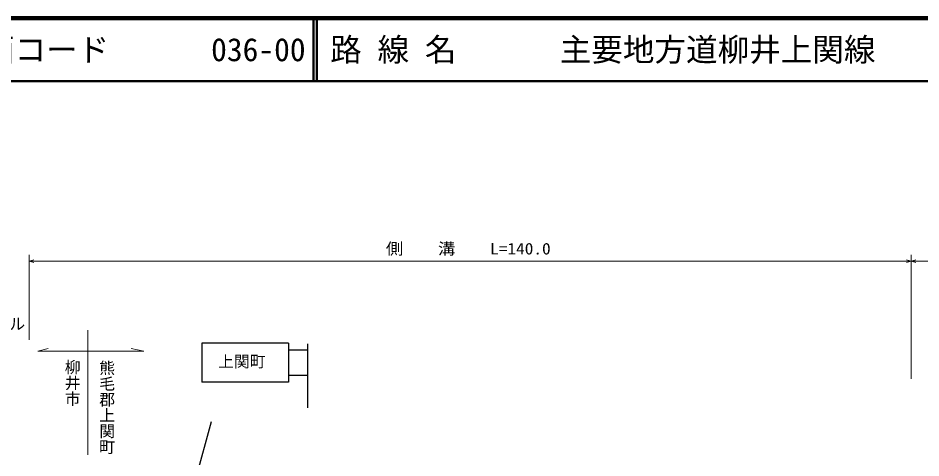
# Model space of a CAD drawing. Units: millimetres, scale not verified. Extents: x 40000 to 680000, y 20000 to 380000.
# Drawn here: x 130944 to 273937, y 310332 to 380000 of the extents above; entities that cross this region are included whole.
import ezdxf
from ezdxf.enums import TextEntityAlignment as Align

# ---------------------------------------------------------------- set-up
doc = ezdxf.new("R2010")
doc.units = ezdxf.units.MM
doc.header["$LTSCALE"] = 1000
for name, color, linetype, lineweight in [('M-BMK-HTXT', 7, 'Continuous', 13), ('M-STR-HTXT', 7, 'Continuous', 13), ('M-STR-STRC', 7, 'Continuous', 25), ('M-TTL', 2, 'Continuous', 140), ('M-TTL-LINE', 7, 'Continuous', 50)]:
    doc.layers.add(name, color=color, linetype=linetype, lineweight=lineweight)
doc.layers.add('M-TTL-TXT', color=7, linetype='Continuous')
doc.styles.add('@ＭＳ ゴシック', font='')
doc.styles.add('ＭＳ ゴシック', font='')
doc.styles.get('@ＭＳ ゴシック').set_extended_font_data('@MS Gothic')
doc.styles.get('ＭＳ ゴシック').set_extended_font_data('MS Gothic')

msp = doc.modelspace()

# ---------------------------------------------------------------- linework, layer by layer
at = {"layer": 'M-BMK-HTXT'}
for p, q in [((141988, 330569), (141988, 310840)), ((134071, 327239), (135725, 327642)), ((150847, 327239), (148883, 327688)), ((134071, 327239), (150847, 327239))]:
    msp.add_line(p, q, dxfattribs=at)
at = {"layer": 'M-STR-HTXT'}
for p, q in [((132693, 329063), (132693, 342507)), ((272387, 342507), (272387, 322842)), ((132693, 341507), (272387, 341507)), ((272387, 341507), (343493, 341507))]:
    msp.add_line(p, q, dxfattribs=at)
for points in [[(133443, 341291), (132693, 341507), (133443, 341721)], [(271637, 341723), (272387, 341507), (271637, 341293)], [(273137, 341291), (272387, 341507), (273137, 341721)]]:
    msp.add_lwpolyline(points, dxfattribs=at)
at = {"layer": 'M-STR-STRC'}
for p, q in [((173783, 328500), (160030, 328500)), ((160030, 328500), (160030, 322335)), ((173783, 328500), (173783, 322335)), ((176794, 328409), (176794, 318278)), ((176794, 327409), (173799, 327409)), ((176794, 323409), (173821, 323409)), ((173783, 322335), (160030, 322335)), ((153047, 284597), (161562, 316116))]:
    msp.add_line(p, q, dxfattribs=at)
at = {"layer": 'M-TTL'}
msp.add_line((680000, 380000), (40000, 380000), dxfattribs=at)
at = {"layer": 'M-TTL-LINE'}
for p, q in [((177750, 380000), (177750, 370000)), ((178250, 380000), (178250, 370000)), ((40000, 370000), (680000, 370000))]:
    msp.add_line(p, q, dxfattribs=at)

# ---------------------------------------------------------------- texts
at = {"layer": 'M-BMK-HTXT', "style": '@ＭＳ ゴシック'}
for s, p in [('柳井市', (138093, 325982)), ('熊毛郡上関町', (143559, 325857))]:
    msp.add_text(s, height=1833, rotation=270, dxfattribs=at).set_placement(p, align=Align.BOTTOM_LEFT)
at = {"layer": 'M-STR-HTXT', "style": 'ＭＳ ゴシック', "width": 1.1}
msp.add_text('側\u3000\u3000溝\u3000\u3000L=140.0', height=1833, dxfattribs=at).set_placement((189196, 342007), align=Align.BOTTOM_LEFT)
at = {"layer": 'M-STR-HTXT', "style": 'ＭＳ ゴシック'}
msp.add_text('名称\u3000\u3000\u3000池の浦トンネル', height=1833, dxfattribs=at).set_placement((102068, 330099), align=Align.BOTTOM_LEFT)
at = {"layer": 'M-STR-STRC', "style": 'ＭＳ ゴシック'}
msp.add_text('上関町', height=1833, dxfattribs=at).set_placement((162629, 324147), align=Align.BOTTOM_LEFT)
at = {"layer": 'M-TTL-TXT', "style": 'ＭＳ ゴシック'}
for s, p in [('図面コード', (120380, 375000)), ('036-00', (161521, 375000)), ('路 線 名', (180380, 375000)), ('主要地方道柳井上関線', (216734, 375000))]:
    msp.add_text(s, height=3666, dxfattribs=at).set_placement(p, align=Align.MIDDLE_LEFT)

doc.saveas('drawing.dxf')
